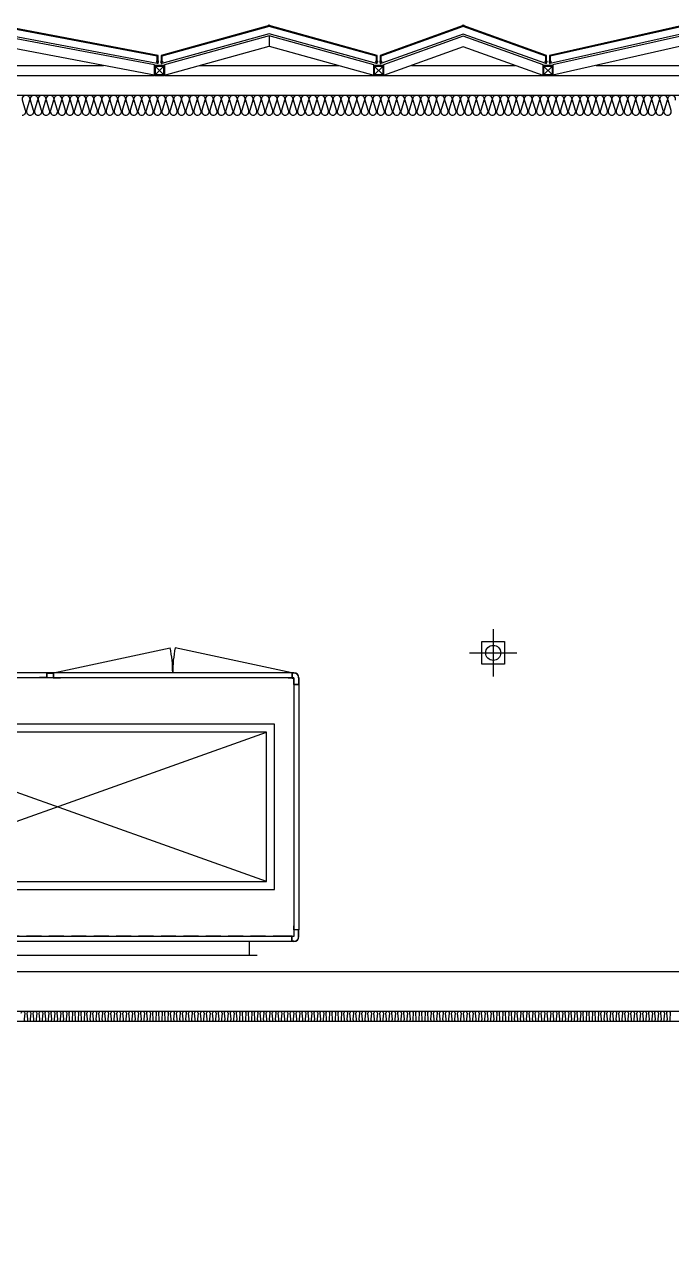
# Model space of a CAD drawing. Header units: millimetres. Extents: x -95754 to 177808, y 34455 to 150605.
# Drawn here: x 159727 to 162972, y 143240 to 149459 of the extents above; entities that cross this region are included whole.
import ezdxf

# ---------------------------------------------------------------- set-up
doc = ezdxf.new("R2010")
doc.units = ezdxf.units.MM
doc.header["$LTSCALE"] = 300
doc.linetypes.add('HID', pattern=[2.8, 1.8, -1])
doc.linetypes.add('HIDDEN', pattern=[0.375, 0.25, -0.125])
for name, color, linetype in [('6FIN', 6, 'Continuous'), ('A-ETC-기계', 253, 'Continuous'), ('A-SYM', 7, 'Continuous'), ('A-WALL-D', 7, 'Continuous'), ('A-지붕바닥', 251, 'Continuous'), ('A-하지철물', 55, 'Continuous'), ('alucobond', 4, 'Continuous'), ('ISL', 251, 'Continuous'), ('mold', 4, 'Continuous'), ('SHEET', 6, 'Continuous'), ('우수계획', 7, 'Continuous')]:
    doc.layers.add(name, color=color, linetype=linetype)

# ---------------------------------------------------------------- blocks, each defined once
blk = doc.blocks.new('EX-1600')
at = {"layer": '6FIN', "elevation": 0}
for points in [[(3.2, 204.1), (46.8, 204.1, 0.414214), (50, 207.3), (50, 250.9, 0.414214), (46.8, 254.1), (3.2, 254.1, 0.414214), (0, 250.9), (0, 207.3, 0.414214)], [(1646.8, 204.1), (1603.2, 204.1, -0.414214), (1600, 207.3), (1600, 250.9, -0.414214), (1603.2, 254.1), (1646.8, 254.1, -0.414214), (1650, 250.9), (1650, 207.3, -0.414214)]]:
    blk.add_lwpolyline(points, format="xyb", close=True, dxfattribs=at)
at = {"layer": 'A-하지철물'}
for p, q in [((1600, 254.1), (50, 254.1)), ((1344, 204.1), (306, 204.1))]:
    blk.add_line(p, q, dxfattribs=at)
at = {"layer": 'A-하지철물', "elevation": 0}
for points in [[(41.9, 254.1), (825, 105.8), (1608.1, 254.1)], [(50, 204.1), (50, 201.6), (825, 55), (1600, 201.6), (1600, 204.1)]]:
    blk.add_lwpolyline(points, dxfattribs=at)
at = {"layer": 'A-하지철물'}
blk.add_circle((825, 4.1), 4.07, dxfattribs=at)
at = {"layer": 'alucobond', "color": 251, "linetype": 'HID', "ltscale": 10}
for p, q in [((31.5, 182.4), (31.5, 187.8)), ((32, 189.3), (32.5, 189.3)), ((32.5, 180.9), (32.5, 189.3)), ((38, 182.7), (38, 187.4)), ((39.5, 182.7), (39.5, 187.4)), ((1610.5, 182.7), (1610.5, 187.4)), ((1612, 182.7), (1612, 187.4)), ((1617.5, 180.9), (1617.5, 189.3)), ((1618, 189.3), (1617.5, 189.3)), ((1618.5, 182.4), (1618.5, 187.8)), ((30.2, 185.1), (41.5, 185.1)), ((31.5, 186.6), (39.5, 186.6)), ((31.5, 183.6), (39.5, 183.6)), ((32, 180.9), (32.5, 180.9)), ((1619.8, 185.1), (1608.5, 185.1)), ((1618.5, 186.6), (1610.5, 186.6)), ((1618.5, 183.6), (1610.5, 183.6)), ((1618, 180.9), (1617.5, 180.9))]:
    blk.add_line(p, q, dxfattribs=at)
at = {"layer": 'alucobond'}
for p, q in [((32.5, 195.1), (36.5, 195.1)), ((1617.5, 195.1), (1613.5, 195.1))]:
    blk.add_line(p, q, dxfattribs=at)
at = {"layer": 'alucobond', "color": 251, "linetype": 'HID', "ltscale": 10}
for points in [[(32, 189.3), (31.5, 187.8)], [(32, 180.9), (31.5, 182.4)]]:
    blk.add_lwpolyline(points, dxfattribs=at)
at = {"layer": 'alucobond', "elevation": 0}
for points in [[(32.5, 195.1), (32.5, 154.1), (825, 4.1), (1617.5, 154.1), (1617.5, 195.1)], [(36.5, 195.1), (36.5, 157.4), (825, 8.1), (1613.5, 157.4), (1613.5, 195.1)]]:
    blk.add_lwpolyline(points, dxfattribs=at)
at = {"layer": 'alucobond', "color": 251, "linetype": 'HID', "ltscale": 10, "elevation": 0}
for points in [[(36.5, 194), (825, 44.8), (1613.5, 194)], [(1618, 189.3), (1618.5, 187.8)], [(1618, 180.9), (1618.5, 182.4)]]:
    blk.add_lwpolyline(points, dxfattribs=at)
at = {"layer": 'alucobond', "color": 251, "linetype": 'HID', "ltscale": 10}
blk.add_lwpolyline([(39.5, 186.6, -0.666667), (39.5, 183.6, -1.5)], format="xyb", dxfattribs=at)
at = {"layer": 'alucobond', "color": 251, "linetype": 'HID', "ltscale": 10, "elevation": 0}
blk.add_lwpolyline([(1610.5, 186.6, 0.666667), (1610.5, 183.6, 1.5)], format="xyb", dxfattribs=at)
at = {"layer": 'alucobond', "color": 251, "linetype": 'HID', "ltscale": 10}
for centre, start, end in [((38.7, 187.4), 0, 180), ((1611.3, 187.4), 0, 180), ((38.7, 182.7), 180, 0), ((1611.3, 182.7), 180, 0)]:
    blk.add_arc(centre, 0.75, start, end, dxfattribs=at)
at = {"layer": 'mold', "color": 4}
blk.add_lwpolyline([(25, 204.1), (25, 202.6)], dxfattribs=at)
at = {"layer": 'mold', "color": 4, "elevation": 0}
blk.add_lwpolyline([(1625, 204.1), (1625, 202.6)], dxfattribs=at)
at = {"layer": 'SHEET', "color": 8}
for p, q in [((46.8, 250.9), (3.2, 207.3)), ((3.2, 250.9), (46.8, 207.3)), ((1603.2, 250.9), (1646.8, 207.3)), ((1646.8, 250.9), (1603.2, 207.3))]:
    blk.add_line(p, q, dxfattribs=at)
at = {"layer": 'SHEET', "color": 8, "elevation": 0}
for points in [[(3.2, 207.3), (46.8, 207.3), (46.8, 250.9), (3.2, 250.9)], [(1646.8, 207.3), (1603.2, 207.3), (1603.2, 250.9), (1646.8, 250.9)]]:
    blk.add_lwpolyline(points, close=True, dxfattribs=at)
blk = doc.blocks.new('EX-1100')
at = {"layer": '6FIN', "elevation": 0}
for points in [[(3.2, 204.1), (46.8, 204.1, 0.414214), (50, 207.3), (50, 250.9, 0.414214), (46.8, 254.1), (3.2, 254.1, 0.414214), (0, 250.9), (0, 207.3, 0.414214)], [(1146.8, 204.1), (1103.2, 204.1, -0.414214), (1100, 207.3), (1100, 250.9, -0.414214), (1103.2, 254.1), (1146.8, 254.1, -0.414214), (1150, 250.9), (1150, 207.3, -0.414214)]]:
    blk.add_lwpolyline(points, format="xyb", close=True, dxfattribs=at)
at = {"layer": 'A-하지철물'}
for p, q in [((1100, 254.1), (50, 254.1)), ((923.1, 204.1), (226.9, 204.1)), ((575, 55.9), (575, 107.8))]:
    blk.add_line(p, q, dxfattribs=at)
at = {"layer": 'A-하지철물', "elevation": 0}
blk.add_lwpolyline([(1100, 201.1), (1100, 253), (575, 107.8), (50, 253), (50, 201.1), (575, 55.9)], close=True, dxfattribs=at)
at = {"layer": 'A-하지철물'}
blk.add_circle((575, 4.1), 4.07, dxfattribs=at)
at = {"layer": 'alucobond', "color": 251, "linetype": 'HID', "ltscale": 10}
for p, q in [((31.5, 182.4), (31.5, 187.8)), ((32, 189.3), (32.5, 189.3)), ((32.5, 180.9), (32.5, 189.3)), ((38, 182.7), (38, 187.4)), ((39.5, 182.7), (39.5, 187.4)), ((1110.5, 182.7), (1110.5, 187.4)), ((1112, 182.7), (1112, 187.4)), ((1117.5, 180.9), (1117.5, 189.3)), ((1118, 189.3), (1117.5, 189.3)), ((1118.5, 182.4), (1118.5, 187.8)), ((30.2, 185.1), (41.5, 185.1)), ((31.5, 186.6), (39.5, 186.6)), ((31.5, 183.6), (39.5, 183.6)), ((32, 180.9), (32.5, 180.9)), ((1119.8, 185.1), (1108.5, 185.1)), ((1118.5, 186.6), (1110.5, 186.6)), ((1118.5, 183.6), (1110.5, 183.6)), ((1118, 180.9), (1117.5, 180.9))]:
    blk.add_line(p, q, dxfattribs=at)
at = {"layer": 'alucobond'}
for p, q in [((32.5, 195.1), (36.5, 195.1)), ((1117.5, 195.1), (1113.5, 195.1))]:
    blk.add_line(p, q, dxfattribs=at)
at = {"layer": 'alucobond', "color": 251, "linetype": 'HID', "ltscale": 10, "elevation": 0}
for points in [[(32, 189.3), (31.5, 187.8)], [(36.5, 194.5), (575, 45.6), (1113.5, 194.5)], [(1118, 189.3), (1118.5, 187.8)], [(32, 180.9), (31.5, 182.4)], [(1118, 180.9), (1118.5, 182.4)]]:
    blk.add_lwpolyline(points, dxfattribs=at)
at = {"layer": 'alucobond', "elevation": 0}
for points in [[(32.5, 195.1), (32.5, 154.1), (575, 4.1), (1117.5, 154.1), (1117.5, 195.1)], [(36.5, 195.1), (36.5, 157.1), (575, 8.2), (1113.5, 157.1), (1113.5, 195.1)], [(1113.5, 195.1), (1113.5, 157.2)]]:
    blk.add_lwpolyline(points, dxfattribs=at)
at = {"layer": 'alucobond', "color": 251, "linetype": 'HID', "ltscale": 10, "elevation": 0}
for points in [[(39.5, 186.6, -0.666667), (39.5, 183.6, -1.5)], [(1110.5, 186.6, 0.666667), (1110.5, 183.6, 1.5)]]:
    blk.add_lwpolyline(points, format="xyb", dxfattribs=at)
at = {"layer": 'alucobond', "color": 251, "linetype": 'HID', "ltscale": 10}
for centre, start, end in [((38.7, 187.4), 0, 180), ((1111.3, 187.4), 0, 180), ((38.7, 182.7), 180, 0), ((1111.3, 182.7), 180, 0)]:
    blk.add_arc(centre, 0.75, start, end, dxfattribs=at)
at = {"layer": 'mold', "color": 4, "elevation": 0}
for points in [[(25, 204.1), (25, 202.6)], [(1125, 204.1), (1125, 202.6)]]:
    blk.add_lwpolyline(points, dxfattribs=at)
at = {"layer": 'SHEET', "color": 8}
for p, q in [((46.8, 250.9), (3.2, 207.3)), ((3.2, 250.9), (46.8, 207.3)), ((1103.2, 250.9), (1146.8, 207.3)), ((1146.8, 250.9), (1103.2, 207.3))]:
    blk.add_line(p, q, dxfattribs=at)
at = {"layer": 'SHEET', "color": 8, "elevation": 0}
for points in [[(3.2, 207.3), (46.8, 207.3), (46.8, 250.9), (3.2, 250.9)], [(1146.8, 207.3), (1103.2, 207.3), (1103.2, 250.9), (1146.8, 250.9)]]:
    blk.add_lwpolyline(points, close=True, dxfattribs=at)
blk = doc.blocks.new('EX-850-1')
at = {"layer": '6FIN', "elevation": 0}
for points in [[(3.2, 204.1), (46.8, 204.1, 0.414214), (50, 207.3), (50, 250.9, 0.414214), (46.8, 254.1), (3.2, 254.1, 0.414214), (0, 250.9), (0, 207.3, 0.414214)], [(896.8, 204.1), (853.2, 204.1, -0.414214), (850, 207.3), (850, 250.9, -0.414214), (853.2, 254.1), (896.8, 254.1, -0.414214), (900, 250.9), (900, 207.3, -0.414214)]]:
    blk.add_lwpolyline(points, format="xyb", close=True, dxfattribs=at)
at = {"layer": 'A-하지철물'}
for p, q in [((850, 254.1), (50, 254.1)), ((710.9, 204.1), (189.1, 204.1))]:
    blk.add_line(p, q, dxfattribs=at)
at = {"layer": 'A-하지철물', "elevation": 0}
for points in [[(49.9, 254.1), (450, 110.3), (850.1, 254.1)], [(50, 204.1), (50, 200.9), (450, 57.2), (850, 200.9), (850, 204.1)]]:
    blk.add_lwpolyline(points, dxfattribs=at)
at = {"layer": 'A-하지철물'}
blk.add_circle((450, 4.1), 4.07, dxfattribs=at)
at = {"layer": 'alucobond', "color": 251, "linetype": 'HID', "ltscale": 10}
for p, q in [((31.5, 182.4), (31.5, 187.8)), ((32, 189.3), (32.5, 189.3)), ((32.5, 180.9), (32.5, 189.3)), ((38, 182.7), (38, 187.4)), ((39.5, 182.7), (39.5, 187.4)), ((860.5, 182.7), (860.5, 187.4)), ((862, 182.7), (862, 187.4)), ((867.5, 180.9), (867.5, 189.3)), ((868, 189.3), (867.5, 189.3)), ((868.5, 182.4), (868.5, 187.8)), ((30.2, 185.1), (41.5, 185.1)), ((31.5, 186.6), (39.5, 186.6)), ((31.5, 183.6), (39.5, 183.6)), ((32, 180.9), (32.5, 180.9)), ((869.8, 185.1), (858.5, 185.1)), ((868.5, 186.6), (860.5, 186.6)), ((868.5, 183.6), (860.5, 183.6)), ((868, 180.9), (867.5, 180.9))]:
    blk.add_line(p, q, dxfattribs=at)
at = {"layer": 'alucobond'}
for p, q in [((32.5, 195.1), (36.5, 195.1)), ((867.5, 195.1), (863.5, 195.1))]:
    blk.add_line(p, q, dxfattribs=at)
at = {"layer": 'alucobond', "color": 251, "linetype": 'HID', "ltscale": 10}
for points in [[(32, 189.3), (31.5, 187.8)], [(868, 189.3), (868.5, 187.8)], [(32, 180.9), (31.5, 182.4)], [(868, 180.9), (868.5, 182.4)]]:
    blk.add_lwpolyline(points, dxfattribs=at)
at = {"layer": 'alucobond', "elevation": 0}
for points in [[(32.5, 195.1), (32.5, 154.1), (450, 4.1), (867.5, 154.1), (867.5, 195.1)], [(36.5, 195.1), (36.5, 156.9), (450, 8.3), (863.5, 156.9), (863.5, 195.1)]]:
    blk.add_lwpolyline(points, dxfattribs=at)
at = {"layer": 'alucobond', "color": 251, "linetype": 'HID', "ltscale": 10, "elevation": 0}
blk.add_lwpolyline([(36.5, 195.1), (450, 46.6), (863.5, 195.1)], dxfattribs=at)
at = {"layer": 'alucobond', "color": 251, "linetype": 'HID', "ltscale": 10}
for points in [[(39.5, 186.6, -0.666667), (39.5, 183.6, -1.5)], [(860.5, 186.6, 0.666667), (860.5, 183.6, 1.5)]]:
    blk.add_lwpolyline(points, format="xyb", dxfattribs=at)
for centre, start, end in [((38.7, 187.4), 0, 180), ((861.3, 187.4), 0, 180), ((38.7, 182.7), 180, 0), ((861.3, 182.7), 180, 0)]:
    blk.add_arc(centre, 0.75, start, end, dxfattribs=at)
at = {"layer": 'mold', "color": 4}
for points in [[(25, 204.1), (25, 202.6)], [(875, 204.1), (875, 202.6)]]:
    blk.add_lwpolyline(points, dxfattribs=at)
at = {"layer": 'SHEET', "color": 8}
for p, q in [((46.8, 250.9), (3.2, 207.3)), ((3.2, 250.9), (46.8, 207.3)), ((853.2, 250.9), (896.8, 207.3)), ((896.8, 250.9), (853.2, 207.3))]:
    blk.add_line(p, q, dxfattribs=at)
at = {"layer": 'SHEET', "color": 8, "elevation": 0}
for points in [[(3.2, 207.3), (46.8, 207.3), (46.8, 250.9), (3.2, 250.9)], [(896.8, 207.3), (853.2, 207.3), (853.2, 250.9), (896.8, 250.9)]]:
    blk.add_lwpolyline(points, close=True, dxfattribs=at)
blk = doc.blocks.new('EX-1350')
at = {"layer": '6FIN', "elevation": 0}
for points in [[(3.2, 204.1), (46.8, 204.1, 0.414214), (50, 207.3), (50, 250.9, 0.414214), (46.8, 254.1), (3.2, 254.1, 0.414214), (0, 250.9), (0, 207.3, 0.414214)], [(1396.8, 204.1), (1353.2, 204.1, -0.414214), (1350, 207.3), (1350, 250.9, -0.414214), (1353.2, 254.1), (1396.8, 254.1, -0.414214), (1400, 250.9), (1400, 207.3, -0.414214)]]:
    blk.add_lwpolyline(points, format="xyb", close=True, dxfattribs=at)
at = {"layer": 'A-하지철물'}
for p, q in [((1350, 254.1), (50, 254.1)), ((1133.9, 204.1), (266.1, 204.1))]:
    blk.add_line(p, q, dxfattribs=at)
at = {"layer": 'A-하지철물', "elevation": 0}
for points in [[(49.7, 252.7), (700, 106.6), (1350.3, 252.7)], [(50, 254.1), (50, 201.4), (700, 55.3), (1350, 201.4), (1350, 254.1)]]:
    blk.add_lwpolyline(points, dxfattribs=at)
at = {"layer": 'A-하지철물'}
blk.add_circle((700, 4.1), 4.07, dxfattribs=at)
at = {"layer": 'alucobond', "color": 251, "linetype": 'HID', "ltscale": 10}
for p, q in [((31.5, 182.4), (31.5, 187.8)), ((32, 189.3), (32.5, 189.3)), ((32.5, 180.9), (32.5, 189.3)), ((38, 182.7), (38, 187.4)), ((39.5, 182.7), (39.5, 187.4)), ((1360.5, 182.7), (1360.5, 187.4)), ((1362, 182.7), (1362, 187.4)), ((1367.5, 180.9), (1367.5, 189.3)), ((1368, 189.3), (1367.5, 189.3)), ((1368.5, 182.4), (1368.5, 187.8)), ((30.2, 185.1), (41.5, 185.1)), ((31.5, 186.6), (39.5, 186.6)), ((31.5, 183.6), (39.5, 183.6)), ((32, 180.9), (32.5, 180.9)), ((1369.8, 185.1), (1358.5, 185.1)), ((1368.5, 186.6), (1360.5, 186.6)), ((1368.5, 183.6), (1360.5, 183.6)), ((1368, 180.9), (1367.5, 180.9))]:
    blk.add_line(p, q, dxfattribs=at)
at = {"layer": 'alucobond'}
for p, q in [((32.5, 195.1), (36.5, 195.1)), ((1367.5, 195.1), (1363.5, 195.1))]:
    blk.add_line(p, q, dxfattribs=at)
at = {"layer": 'alucobond', "color": 251, "linetype": 'HID', "ltscale": 10, "elevation": 0}
for points in [[(32, 189.3), (31.5, 187.8)], [(36.5, 194.2), (700, 45.1), (1363.5, 194.2)], [(1368, 189.3), (1368.5, 187.8)], [(32, 180.9), (31.5, 182.4)], [(1368, 180.9), (1368.5, 182.4)]]:
    blk.add_lwpolyline(points, dxfattribs=at)
at = {"layer": 'alucobond', "elevation": 0}
for points in [[(32.5, 195.1), (32.5, 154.1), (700, 4.1), (1367.5, 154.1), (1367.5, 195.1)], [(36.5, 195.1), (36.5, 157.3), (700, 8.2), (1363.5, 157.3), (1363.5, 195.1)]]:
    blk.add_lwpolyline(points, dxfattribs=at)
at = {"layer": 'alucobond', "color": 251, "linetype": 'HID', "ltscale": 10, "elevation": 0}
for points in [[(39.5, 186.6, -0.666667), (39.5, 183.6, -1.5)], [(1360.5, 186.6, 0.666667), (1360.5, 183.6, 1.5)]]:
    blk.add_lwpolyline(points, format="xyb", dxfattribs=at)
at = {"layer": 'alucobond', "color": 251, "linetype": 'HID', "ltscale": 10}
for centre, start, end in [((38.7, 187.4), 0, 180), ((1361.3, 187.4), 0, 180), ((38.7, 182.7), 180, 0), ((1361.3, 182.7), 180, 0)]:
    blk.add_arc(centre, 0.75, start, end, dxfattribs=at)
at = {"layer": 'mold', "color": 4, "elevation": 0}
for points in [[(25, 204.1), (25, 202.6)], [(1375, 204.1), (1375, 202.6)]]:
    blk.add_lwpolyline(points, dxfattribs=at)
at = {"layer": 'SHEET', "color": 8}
for p, q in [((46.8, 250.9), (3.2, 207.3)), ((3.2, 250.9), (46.8, 207.3)), ((1353.2, 250.9), (1396.8, 207.3)), ((1396.8, 250.9), (1353.2, 207.3))]:
    blk.add_line(p, q, dxfattribs=at)
at = {"layer": 'SHEET', "color": 8, "elevation": 0}
for points in [[(3.2, 207.3), (46.8, 207.3), (46.8, 250.9), (3.2, 250.9)], [(1396.8, 207.3), (1353.2, 207.3), (1353.2, 250.9), (1396.8, 250.9)]]:
    blk.add_lwpolyline(points, close=True, dxfattribs=at)
blk = doc.blocks.new('A$Cacae0627')
at = {"layer": '우수계획', "color": 1}
for p, q in [((0, 528), (0, -528)), ((-528, 0), (528, 0))]:
    blk.add_line(p, q, dxfattribs=at)
at = {"layer": '우수계획', "color": 6, "lineweight": -3}
blk.add_lwpolyline([(-250, 250), (250, 250), (250, -250), (-250, -250)], close=True, dxfattribs=at)
blk.add_circle((0, 0), 167, dxfattribs=at)
blk = doc.blocks.new('A$Cfdea7a82')
at = {"layer": 'A-SYM', "xscale": 0.2249999999999964, "yscale": 0.2249999999999964, "zscale": 0.2249999999999964}
blk.add_blockref('A$Cacae0627', (203.8, 118.8, 0), dxfattribs=at)
blk = doc.blocks.new('A$C7EEB4B3A')
at = {"color": 0, "linetype": 'HIDDEN'}
for p, q in [((36.2, 25), (0, 25)), ((0, 25), (0, 23.8)), ((36.2, 1.2), (36.2, 25)), ((36.2, 1.2), (68.8, 1.2)), ((68.8, 1.2), (68.8, 25)), ((68.8, 25), (105, 25)), ((105, 25), (105, 23.8))]:
    blk.add_line(p, q, dxfattribs=at)
at = {"color": 0}
for p, q in [((35, 23.8), (0, 23.8)), ((35, 0), (35, 23.8)), ((35, 0), (70, 0)), ((70, 0), (70, 23.8)), ((70, 23.8), (105, 23.8))]:
    blk.add_line(p, q, dxfattribs=at)
blk = doc.blocks.new('G$C2C1B598D')
at = {"color": 0}
for p, q in [((-1040, 70), (1040, 70)), ((-1000, 0), (-1000, 70)), ((1000, 70), (1000, 0)), ((-1225, 0), (-1215, 0)), ((-1215, 0), (-1215, -25)), ((-1215, 0), (1215, 0)), ((-1040, 0), (1040, 0)), ((1225, 0), (1215, 0)), ((1215, 0), (1215, -25)), ((-1250, -25), (-1250, -60)), ((-1250, -60), (-1225, -60)), ((-1250, -1290.1), (-1250, -60)), ((-1225, -60), (-1225, -80)), ((-1215, -25), (-1195, -25)), ((1215, -25), (1195, -25)), ((1250, -60), (1225, -60)), ((1225, -60), (1225, -80)), ((1250, -25), (1250, -60)), ((1250, -1290.1), (1250, -60)), ((-1127.5, -262.1), (-1127.5, -1092.1)), ((1052.5, -262.1), (-1127.5, -262.1)), ((-1087.5, -302.1), (-1087.5, -1052.1)), ((-1087.5, -302.1), (1012.5, -1052.1)), ((1012.5, -302.1), (-1087.5, -1052.1)), ((1012.5, -302.1), (-1087.5, -302.1)), ((1012.5, -1052.1), (1012.5, -302.1)), ((1052.5, -1092.1), (1052.5, -262.1)), ((-1087.5, -1052.1), (1012.5, -1052.1)), ((-1127.5, -1092.1), (1052.5, -1092.1)), ((-1250, -1325.1), (-1250, -1290.1)), ((-1250, -1290.1), (-1225, -1290.1)), ((-1225, -1290.1), (-1225, -1270.1)), ((1225, -1290.1), (1225, -1270.1)), ((1250, -1290.1), (1225, -1290.1)), ((1250, -1325.1), (1250, -1290.1)), ((-1225, -1350.1), (-1215, -1350.1)), ((-1215, -1350.1), (-1215, -1325.1)), ((-1215, -1325.1), (-1195, -1325.1)), ((-1215, -1350.1), (1215, -1350.1)), ((1215, -1325.1), (1195, -1325.1)), ((1215, -1350.1), (1215, -1325.1)), ((1225, -1350.1), (1215, -1350.1))]:
    blk.add_line(p, q, dxfattribs=at)
at = {"color": 0, "linetype": 'HIDDEN'}
for p, q in [((-1248.4, -25), (-1248.4, -58.4)), ((-1248.4, -58.4), (-1223.4, -58.4)), ((-1225, -1.6), (-1216.6, -1.6)), ((-1223.4, -58.4), (-1223.4, -80)), ((-1216.6, -1.6), (-1216.6, -26.6)), ((-1216.6, -26.6), (-1195, -26.6)), ((-1195, -26.6), (-1195, -25)), ((-1195, -26.6), (1195, -26.6)), ((1195, -26.6), (1195, -25)), ((1216.6, -26.6), (1195, -26.6)), ((1225, -1.6), (1216.6, -1.6)), ((1216.6, -1.6), (1216.6, -26.6)), ((1248.4, -58.4), (1223.4, -58.4)), ((1223.4, -58.4), (1223.4, -80)), ((1248.4, -25), (1248.4, -58.4)), ((-1223.4, -80), (-1225, -80)), ((1223.4, -80), (1225, -80)), ((-1248.4, -1325.1), (-1248.4, -1291.7)), ((-1248.4, -1291.7), (-1223.4, -1291.7)), ((-1223.4, -1270.1), (-1225, -1270.1)), ((-1223.4, -1291.7), (-1223.4, -1270.1)), ((1223.4, -1291.7), (1223.4, -1270.1)), ((1223.4, -1270.1), (1225, -1270.1)), ((1248.4, -1291.7), (1223.4, -1291.7)), ((1248.4, -1325.1), (1248.4, -1291.7)), ((-1225, -1348.5), (-1216.6, -1348.5)), ((-1216.6, -1348.5), (-1216.6, -1323.5)), ((-1216.6, -1323.5), (-1195, -1323.5)), ((-1195, -1323.5), (-1195, -1325.1)), ((1216.6, -1323.5), (1195, -1323.5)), ((1195, -1323.5), (1195, -1325.1)), ((1216.6, -1348.5), (1216.6, -1323.5)), ((1225, -1348.5), (1216.6, -1348.5))]:
    blk.add_line(p, q, dxfattribs=at)
at = {"color": 0, "linetype": 'Continuous'}
for p, q in [((-1225, -1325.1), (-1225, -25)), ((-1225, -25), (1225, -25)), ((1225, -1325.1), (1225, -25)), ((-1225, -1325.1), (1225, -1325.1)), ((-1215, -1350.1), (-628.6, -1475.3)), ((-17.5, -1350), (-603.9, -1475.2))]:
    blk.add_line(p, q, dxfattribs=at)
at = {"color": 0, "linetype": 'ByBlock'}
for p, q in [((-1223.4, -58.4), (-1223.4, -26.6)), ((-1216.6, -26.6), (-1223.4, -26.6)), ((1216.6, -26.6), (1223.4, -26.6)), ((1223.4, -58.4), (1223.4, -26.6)), ((-1223.4, -1291.7), (-1223.4, -1323.5)), ((1223.4, -1291.7), (1223.4, -1323.5)), ((-1216.6, -1323.5), (-1223.4, -1323.5)), ((1216.6, -1323.5), (1223.4, -1323.5))]:
    blk.add_line(p, q, dxfattribs=at)
at = {"color": 0}
for centre, start, end in [((-1225, -25), 90, 180), ((1225, -25), 0, 90), ((-1225, -1325.1), 180, 270), ((1225, -1325.1), 270, 0)]:
    blk.add_arc(centre, 25, start, end, dxfattribs=at)
at = {"color": 0, "linetype": 'HIDDEN'}
for centre, start, end in [((-1225, -25), 90, 180.00287), ((1225, -25), 359.99713, 90), ((-1225, -1325.1), 179.99713, 270), ((1225, -1325.1), 270, 0.00287)]:
    blk.add_arc(centre, 23.4, start, end, dxfattribs=at)
at = {"color": 0, "linetype": 'Continuous'}
for centre, start, end in [((-1258.2, -1350.1), 348.75274, 0.00458), ((25.7, -1350), 179.99542, 191.24726)]:
    blk.add_arc(centre, 641.9, start, end, dxfattribs=at)
at = {"color": 0, "xscale": -1, "rotation": 89.99999999999997}
blk.add_blockref('A$C7EEB4B3A', (1250, -639.9), dxfattribs=at)
at = {"color": 0, "xscale": -1}
blk.add_blockref('A$C7EEB4B3A', (52.5, -1350.1), dxfattribs=at)
blk = doc.blocks.new('4F_기계장비')
at = {"layer": 'A-ETC-기계', "rotation": 180}
blk.add_blockref('G$C2C1B598D', (67300, -3750), dxfattribs=at)

msp = doc.modelspace()

# ---------------------------------------------------------------- linework, layer by layer
at = {"layer": 'A-WALL-D'}
for p, q in [((156953.6, 144705), (166553.6, 144705)), ((156953.6, 144505), (166553.6, 144505))]:
    msp.add_line(p, q, dxfattribs=at)
at = {"layer": 'ISL', "elevation": 0}
for points in [[(101753.6, 149105), (168578.6, 149105)], [(134903.6, 143240), (134903.6, 143455), (135403.6, 143455), (135403.6, 144455), (144903.6, 144455), (144903.6, 143455), (146203.6, 143455), (146203.6, 144455), (155703.6, 144455), (155703.6, 143455), (157003.6, 143455), (157003.6, 144455), (166503.6, 144455), (166503.6, 143455), (167503.6, 143455), (167503.6, 143240)]]:
    msp.add_lwpolyline(points, dxfattribs=at)
for points in [[(159714, 149005, 0.509267), (159731.7, 149029.3), (159716.4, 149080.8, -1.372593), (159751.7, 149080.8), (159736.4, 149029.3, 0.509267), (159754, 149005, 0.509267), (159771.7, 149029.3), (159756.4, 149080.8, -1.372593), (159791.7, 149080.8), (159776.4, 149029.3, 0.509267), (159794, 149005, 0.509267), (159811.7, 149029.3), (159796.4, 149080.8, -1.372593), (159831.7, 149080.8), (159816.4, 149029.3, 0.509267), (159834, 149005, 0.509267), (159851.7, 149029.3), (159836.4, 149080.8, -1.372593), (159871.7, 149080.8), (159856.4, 149029.3, 0.509267), (159874, 149005, 0.509267), (159891.7, 149029.3), (159876.4, 149080.8, -1.372593), (159911.7, 149080.8), (159896.4, 149029.3, 0.509267), (159914, 149005, 0.509267), (159931.7, 149029.3), (159916.4, 149080.8, -1.372593), (159951.7, 149080.8), (159936.4, 149029.3, 0.509267), (159954, 149005, 0.509267), (159971.7, 149029.3), (159956.4, 149080.8, -1.372593), (159991.7, 149080.8), (159976.4, 149029.3, 0.509267), (159994, 149005, 0.509267), (160011.7, 149029.3), (159996.4, 149080.8, -1.372593), (160031.7, 149080.8), (160016.4, 149029.3, 0.509267), (160034, 149005, 0.509267), (160051.7, 149029.3), (160036.4, 149080.8, -1.372593), (160071.7, 149080.8), (160056.4, 149029.3, 0.509267), (160074, 149005, 0.509267), (160091.7, 149029.3), (160076.4, 149080.8, -1.372593), (160111.7, 149080.8), (160096.4, 149029.3, 0.509267), (160114, 149005, 0.509267), (160131.7, 149029.3), (160116.4, 149080.8, -1.372593), (160151.7, 149080.8), (160136.4, 149029.3, 0.509267), (160154, 149005, 0.509267), (160171.7, 149029.3), (160156.4, 149080.8, -1.372593), (160191.7, 149080.8), (160176.4, 149029.3, 0.509267), (160194, 149005, 0.509267), (160211.7, 149029.3), (160196.4, 149080.8, -1.372593), (160231.7, 149080.8), (160216.4, 149029.3, 0.509267), (160234, 149005, 0.509267), (160251.7, 149029.3), (160236.4, 149080.8, -1.372593), (160271.7, 149080.8), (160256.4, 149029.3, 0.509267), (160274, 149005, 0.509267), (160291.7, 149029.3), (160276.4, 149080.8, -1.372593), (160311.7, 149080.8), (160296.4, 149029.3, 0.509267), (160314, 149005, 0.509267), (160331.7, 149029.3), (160316.4, 149080.8, -1.372593), (160351.7, 149080.8), (160336.4, 149029.3, 0.509267), (160354, 149005, 0.509267), (160371.7, 149029.3), (160356.4, 149080.8, -1.372593), (160391.7, 149080.8), (160376.4, 149029.3, 0.509267), (160394, 149005, 0.509267), (160411.7, 149029.3), (160396.4, 149080.8, -1.372593), (160431.7, 149080.8), (160416.4, 149029.3, 0.509267), (160434, 149005, 0.509267), (160451.7, 149029.3), (160436.4, 149080.8, -1.372593), (160471.7, 149080.8), (160456.4, 149029.3, 0.509267), (160474, 149005, 0.509267), (160491.7, 149029.3), (160476.4, 149080.8, -1.372593), (160511.7, 149080.8), (160496.4, 149029.3, 0.509267), (160514, 149005, 0.509267), (160531.7, 149029.3), (160516.4, 149080.8, -1.372593), (160551.7, 149080.8), (160536.4, 149029.3, 0.509267), (160554, 149005, 0.509267), (160571.7, 149029.3), (160556.4, 149080.8, -1.372593), (160591.7, 149080.8), (160576.4, 149029.3, 0.509267), (160594, 149005, 0.509267), (160611.7, 149029.3), (160596.4, 149080.8, -1.372593), (160631.7, 149080.8), (160616.4, 149029.3, 0.509267), (160634, 149005, 0.509267), (160651.7, 149029.3), (160636.4, 149080.8, -1.372593), (160671.7, 149080.8), (160656.4, 149029.3, 0.509267), (160674, 149005, 0.509267), (160691.7, 149029.3), (160676.4, 149080.8, -1.372593), (160711.7, 149080.8), (160696.4, 149029.3, 0.509267), (160714, 149005, 0.509267), (160731.7, 149029.3), (160716.4, 149080.8, -1.372593), (160751.7, 149080.8), (160736.4, 149029.3, 0.509267), (160754, 149005, 0.509267), (160771.7, 149029.3), (160756.4, 149080.8, -1.372593), (160791.7, 149080.8), (160776.4, 149029.3, 0.509267), (160794, 149005, 0.509267), (160811.7, 149029.3), (160796.4, 149080.8, -1.372593), (160831.7, 149080.8), (160816.4, 149029.3, 0.509267), (160834, 149005, 0.509267), (160851.7, 149029.3), (160836.4, 149080.8, -1.372593), (160871.7, 149080.8), (160856.4, 149029.3, 0.509267), (160874, 149005, 0.509267), (160891.7, 149029.3), (160876.4, 149080.8, -1.372593), (160911.7, 149080.8), (160896.4, 149029.3, 0.509267), (160914, 149005, 0.509267), (160931.7, 149029.3), (160916.4, 149080.8, -1.372593), (160951.7, 149080.8), (160936.4, 149029.3, 0.509267), (160954, 149005, 0.509267), (160971.7, 149029.3), (160956.4, 149080.8, -1.372593), (160991.7, 149080.8), (160976.4, 149029.3, 0.509267), (160994, 149005, 0.509267), (161011.7, 149029.3), (160996.4, 149080.8, -1.372593), (161031.7, 149080.8), (161016.4, 149029.3, 0.509267), (161034, 149005, 0.509267), (161051.7, 149029.3), (161036.4, 149080.8, -1.372593), (161071.7, 149080.8), (161056.4, 149029.3, 0.509267), (161074, 149005, 0.509267), (161091.7, 149029.3), (161076.4, 149080.8, -1.372593), (161111.7, 149080.8), (161096.4, 149029.3, 0.509267), (161114, 149005, 0.509267), (161131.7, 149029.3), (161116.4, 149080.8, -1.372593), (161151.7, 149080.8), (161136.4, 149029.3, 0.509267), (161154, 149005, 0.509267), (161171.7, 149029.3), (161156.4, 149080.8, -1.372593), (161191.7, 149080.8), (161176.4, 149029.3, 0.509267), (161194, 149005, 0.509267), (161211.7, 149029.3), (161196.4, 149080.8, -1.372593), (161231.7, 149080.8), (161216.4, 149029.3, 0.509267), (161234, 149005, 0.509267), (161251.7, 149029.3), (161236.4, 149080.8, -1.372593), (161271.7, 149080.8), (161256.4, 149029.3, 0.509267), (161274, 149005, 0.509267), (161291.7, 149029.3), (161276.4, 149080.8, -1.372593), (161311.7, 149080.8), (161296.4, 149029.3, 0.509267), (161314, 149005, 0.509267), (161331.7, 149029.3), (161316.4, 149080.8, -1.372593), (161351.7, 149080.8), (161336.4, 149029.3, 0.509267), (161354, 149005, 0.509267), (161371.7, 149029.3), (161356.4, 149080.8, -1.372593), (161391.7, 149080.8), (161376.4, 149029.3, 0.509267), (161394, 149005, 0.509267), (161411.7, 149029.3), (161396.4, 149080.8, -1.372593), (161431.7, 149080.8), (161416.4, 149029.3, 0.509267), (161434, 149005, 0.509267), (161451.7, 149029.3), (161436.4, 149080.8, -1.372593), (161471.7, 149080.8), (161456.4, 149029.3, 0.509267), (161474, 149005, 0.509267), (161491.7, 149029.3), (161476.4, 149080.8, -1.372593), (161511.7, 149080.8), (161496.4, 149029.3, 0.509267), (161514, 149005, 0.509267), (161531.7, 149029.3), (161516.4, 149080.8, -1.372593), (161551.7, 149080.8), (161536.4, 149029.3, 0.509267), (161554, 149005, 0.509267), (161571.7, 149029.3), (161556.4, 149080.8, -1.372593), (161591.7, 149080.8), (161576.4, 149029.3, 0.509267), (161594, 149005, 0.509267), (161611.7, 149029.3), (161596.4, 149080.8, -1.372593), (161631.7, 149080.8), (161616.4, 149029.3, 0.509267), (161634, 149005, 0.509267), (161651.7, 149029.3), (161636.4, 149080.8, -1.372593), (161671.7, 149080.8), (161656.4, 149029.3, 0.509267), (161674, 149005, 0.509267), (161691.7, 149029.3), (161676.4, 149080.8, -1.372593), (161711.7, 149080.8), (161696.4, 149029.3, 0.509267), (161714, 149005, 0.509267), (161731.7, 149029.3), (161716.4, 149080.8, -1.372593), (161751.7, 149080.8), (161736.4, 149029.3, 0.509267), (161754, 149005, 0.509267), (161771.7, 149029.3), (161756.4, 149080.8, -1.372593), (161791.7, 149080.8), (161776.4, 149029.3, 0.509267), (161794, 149005, 0.509267), (161811.7, 149029.3), (161796.4, 149080.8, -1.372593), (161831.7, 149080.8), (161816.4, 149029.3, 0.509267), (161834, 149005, 0.509267), (161851.7, 149029.3), (161836.4, 149080.8, -1.372593), (161871.7, 149080.8), (161856.4, 149029.3, 0.509267), (161874, 149005, 0.509267), (161891.7, 149029.3), (161876.4, 149080.8, -1.372593), (161911.7, 149080.8), (161896.4, 149029.3, 0.509267), (161914, 149005, 0.509267), (161931.7, 149029.3), (161916.4, 149080.8, -1.372593), (161951.7, 149080.8), (161936.4, 149029.3, 0.509267), (161954, 149005, 0.509267), (161971.7, 149029.3), (161956.4, 149080.8, -1.372593), (161991.7, 149080.8), (161976.4, 149029.3, 0.509267), (161994, 149005, 0.509267), (162011.7, 149029.3), (161996.4, 149080.8, -1.372593), (162031.7, 149080.8), (162016.4, 149029.3, 0.509267), (162034, 149005, 0.509267), (162051.7, 149029.3), (162036.4, 149080.8, -1.372593), (162071.7, 149080.8), (162056.4, 149029.3, 0.509267), (162074, 149005, 0.509267), (162091.7, 149029.3), (162076.4, 149080.8, -1.372593), (162111.7, 149080.8), (162096.4, 149029.3, 0.509267), (162114, 149005, 0.509267), (162131.7, 149029.3), (162116.4, 149080.8, -1.372593), (162151.7, 149080.8), (162136.4, 149029.3, 0.509267), (162154, 149005, 0.509267), (162171.7, 149029.3), (162156.4, 149080.8, -1.372593), (162191.7, 149080.8), (162176.4, 149029.3, 0.509267), (162194, 149005, 0.509267), (162211.7, 149029.3), (162196.4, 149080.8, -1.372593), (162231.7, 149080.8), (162216.4, 149029.3, 0.509267), (162234, 149005, 0.509267), (162251.7, 149029.3), (162236.4, 149080.8, -1.372593), (162271.7, 149080.8), (162256.4, 149029.3, 0.509267), (162274, 149005, 0.509267), (162291.7, 149029.3), (162276.4, 149080.8, -1.372593), (162311.7, 149080.8), (162296.4, 149029.3, 0.509267), (162314, 149005, 0.509267), (162331.7, 149029.3), (162316.4, 149080.8, -1.372593), (162351.7, 149080.8), (162336.4, 149029.3, 0.509267), (162354, 149005, 0.509267), (162371.7, 149029.3), (162356.4, 149080.8, -1.372593), (162391.7, 149080.8), (162376.4, 149029.3, 0.509267), (162394, 149005, 0.509267), (162411.7, 149029.3), (162396.4, 149080.8, -1.372593), (162431.7, 149080.8), (162416.4, 149029.3, 0.509267), (162434, 149005, 0.509267), (162451.7, 149029.3), (162436.4, 149080.8, -1.372593), (162471.7, 149080.8), (162456.4, 149029.3, 0.509267), (162474, 149005, 0.509267), (162491.7, 149029.3), (162476.4, 149080.8, -1.372593), (162511.7, 149080.8), (162496.4, 149029.3, 0.509267), (162514, 149005, 0.509267), (162531.7, 149029.3), (162516.4, 149080.8, -1.372593), (162551.7, 149080.8), (162536.4, 149029.3, 0.509267), (162554, 149005, 0.509267), (162571.7, 149029.3), (162556.4, 149080.8, -1.372593), (162591.7, 149080.8), (162576.4, 149029.3, 0.509267), (162594, 149005, 0.509267), (162611.7, 149029.3), (162596.4, 149080.8, -1.372593), (162631.7, 149080.8), (162616.4, 149029.3, 0.509267), (162634, 149005, 0.509267), (162651.7, 149029.3), (162636.4, 149080.8, -1.372593), (162671.7, 149080.8), (162656.4, 149029.3, 0.509267), (162674, 149005, 0.509267), (162691.7, 149029.3), (162676.4, 149080.8, -1.372593), (162711.7, 149080.8), (162696.4, 149029.3, 0.509267), (162714, 149005, 0.509267), (162731.7, 149029.3), (162716.4, 149080.8, -1.372593), (162751.7, 149080.8), (162736.4, 149029.3, 0.509267), (162754, 149005, 0.509267), (162771.7, 149029.3), (162756.4, 149080.8, -1.372593), (162791.7, 149080.8), (162776.4, 149029.3, 0.509267), (162794, 149005, 0.509267), (162811.7, 149029.3), (162796.4, 149080.8, -1.372593), (162831.7, 149080.8), (162816.4, 149029.3, 0.509267), (162834, 149005, 0.509267), (162851.7, 149029.3), (162836.4, 149080.8, -1.372593), (162871.7, 149080.8), (162856.4, 149029.3, 0.509267), (162874, 149005, 0.509267), (162891.7, 149029.3), (162876.4, 149080.8, -1.372593), (162911.7, 149080.8), (162896.4, 149029.3, 0.509267), (162914, 149005, 0.509267), (162931.7, 149029.3), (162916.4, 149080.8, -1.372593), (162951.7, 149080.8), (162936.4, 149029.3, 0.509267), (162954, 149005, 0.509267), (162971.7, 149029.3), (162956.4, 149080.8, -1.372593), (162991.7, 149080.8)], [(159709.6, 144495, -1.108889), (159727.6, 144495), (159724.6, 144465, 0.44469), (159733.6, 144455, 0.44469), (159742.6, 144465), (159739.6, 144495, -1.108889), (159757.6, 144495), (159754.6, 144465, 0.44469), (159763.6, 144455, 0.44469), (159772.6, 144465), (159769.6, 144495, -1.108889), (159787.6, 144495), (159784.6, 144465, 0.44469), (159793.6, 144455, 0.44469), (159802.6, 144465), (159799.6, 144495, -1.108889), (159817.6, 144495), (159814.6, 144465, 0.44469), (159823.6, 144455, 0.44469), (159832.6, 144465), (159829.6, 144495, -1.108889), (159847.6, 144495), (159844.6, 144465, 0.44469), (159853.6, 144455, 0.44469), (159862.6, 144465), (159859.6, 144495, -1.108889), (159877.6, 144495), (159874.6, 144465, 0.44469), (159883.6, 144455, 0.44469), (159892.6, 144465), (159889.6, 144495, -1.108889), (159907.6, 144495), (159904.6, 144465, 0.44469), (159913.6, 144455, 0.44469), (159922.6, 144465), (159919.6, 144495, -1.108889), (159937.6, 144495), (159934.6, 144465, 0.44469), (159943.6, 144455, 0.44469), (159952.6, 144465), (159949.6, 144495, -1.108889), (159967.6, 144495), (159964.6, 144465, 0.44469), (159973.6, 144455, 0.44469), (159982.6, 144465), (159979.6, 144495, -1.108889), (159997.6, 144495), (159994.6, 144465, 0.44469), (160003.6, 144455, 0.44469), (160012.6, 144465), (160009.6, 144495, -1.108889), (160027.6, 144495), (160024.6, 144465, 0.44469), (160033.6, 144455, 0.44469), (160042.6, 144465), (160039.6, 144495, -1.108889), (160057.6, 144495), (160054.6, 144465, 0.44469), (160063.6, 144455, 0.44469), (160072.6, 144465), (160069.6, 144495, -1.108889), (160087.6, 144495), (160084.6, 144465, 0.44469), (160093.6, 144455, 0.44469), (160102.6, 144465), (160099.6, 144495, -1.108889), (160117.6, 144495), (160114.6, 144465, 0.44469), (160123.6, 144455, 0.44469), (160132.6, 144465), (160129.6, 144495, -1.108889), (160147.6, 144495), (160144.6, 144465, 0.44469), (160153.6, 144455, 0.44469), (160162.6, 144465), (160159.6, 144495, -1.108889), (160177.6, 144495), (160174.6, 144465, 0.44469), (160183.6, 144455, 0.44469), (160192.6, 144465), (160189.6, 144495, -1.108889), (160207.6, 144495), (160204.6, 144465, 0.44469), (160213.6, 144455, 0.44469), (160222.6, 144465), (160219.6, 144495, -1.108889), (160237.6, 144495), (160234.6, 144465, 0.44469), (160243.6, 144455, 0.44469), (160252.6, 144465), (160249.6, 144495, -1.108889), (160267.6, 144495), (160264.6, 144465, 0.44469), (160273.6, 144455, 0.44469), (160282.6, 144465), (160279.6, 144495, -1.108889), (160297.6, 144495), (160294.6, 144465, 0.44469), (160303.6, 144455, 0.44469), (160312.6, 144465), (160309.6, 144495, -1.108889), (160327.6, 144495), (160324.6, 144465, 0.44469), (160333.6, 144455, 0.44469), (160342.6, 144465), (160339.6, 144495, -1.108889), (160357.6, 144495), (160354.6, 144465, 0.44469), (160363.6, 144455, 0.44469), (160372.6, 144465), (160369.6, 144495, -1.108889), (160387.6, 144495), (160384.6, 144465, 0.44469), (160393.6, 144455, 0.44469), (160402.6, 144465), (160399.6, 144495, -1.108889), (160417.6, 144495), (160414.6, 144465, 0.44469), (160423.6, 144455, 0.44469), (160432.6, 144465), (160429.6, 144495, -1.108889), (160447.6, 144495), (160444.6, 144465, 0.44469), (160453.6, 144455, 0.44469), (160462.6, 144465), (160459.6, 144495, -1.108889), (160477.6, 144495), (160474.6, 144465, 0.44469), (160483.6, 144455, 0.44469), (160492.6, 144465), (160489.6, 144495, -1.108889), (160507.6, 144495), (160504.6, 144465, 0.44469), (160513.6, 144455, 0.44469), (160522.6, 144465), (160519.6, 144495, -1.108889), (160537.6, 144495), (160534.6, 144465, 0.44469), (160543.6, 144455, 0.44469), (160552.6, 144465), (160549.6, 144495, -1.108889), (160567.6, 144495), (160564.6, 144465, 0.44469), (160573.6, 144455, 0.44469), (160582.6, 144465), (160579.6, 144495, -1.108889), (160597.6, 144495), (160594.6, 144465, 0.44469), (160603.6, 144455, 0.44469), (160612.6, 144465), (160609.6, 144495, -1.108889), (160627.6, 144495), (160624.6, 144465, 0.44469), (160633.6, 144455, 0.44469), (160642.6, 144465), (160639.6, 144495, -1.108889), (160657.6, 144495), (160654.6, 144465, 0.44469), (160663.6, 144455, 0.44469), (160672.6, 144465), (160669.6, 144495, -1.108889), (160687.6, 144495), (160684.6, 144465, 0.44469), (160693.6, 144455, 0.44469), (160702.6, 144465), (160699.6, 144495, -1.108889), (160717.6, 144495), (160714.6, 144465, 0.44469), (160723.6, 144455, 0.44469), (160732.6, 144465), (160729.6, 144495, -1.108889), (160747.6, 144495), (160744.6, 144465, 0.44469), (160753.6, 144455, 0.44469), (160762.6, 144465), (160759.6, 144495, -1.108889), (160777.6, 144495), (160774.6, 144465, 0.44469), (160783.6, 144455, 0.44469), (160792.6, 144465), (160789.6, 144495, -1.108889), (160807.6, 144495), (160804.6, 144465, 0.44469), (160813.6, 144455, 0.44469), (160822.6, 144465), (160819.6, 144495, -1.108889), (160837.6, 144495), (160834.6, 144465, 0.44469), (160843.6, 144455, 0.44469), (160852.6, 144465), (160849.6, 144495, -1.108889), (160867.6, 144495), (160864.6, 144465, 0.44469), (160873.6, 144455, 0.44469), (160882.6, 144465), (160879.6, 144495, -1.108889), (160897.6, 144495), (160894.6, 144465, 0.44469), (160903.6, 144455, 0.44469), (160912.6, 144465), (160909.6, 144495, -1.108889), (160927.6, 144495), (160924.6, 144465, 0.44469), (160933.6, 144455, 0.44469), (160942.6, 144465), (160939.6, 144495, -1.108889), (160957.6, 144495), (160954.6, 144465, 0.44469), (160963.6, 144455, 0.44469), (160972.6, 144465), (160969.6, 144495, -1.108889), (160987.6, 144495), (160984.6, 144465, 0.44469), (160993.6, 144455, 0.44469), (161002.6, 144465), (160999.6, 144495, -1.108889), (161017.6, 144495), (161014.6, 144465, 0.44469), (161023.6, 144455, 0.44469), (161032.6, 144465), (161029.6, 144495, -1.108889), (161047.6, 144495), (161044.6, 144465, 0.44469), (161053.6, 144455, 0.44469), (161062.6, 144465), (161059.6, 144495, -1.108889), (161077.6, 144495), (161074.6, 144465, 0.44469), (161083.6, 144455, 0.44469), (161092.6, 144465), (161089.6, 144495, -1.108889), (161107.6, 144495), (161104.6, 144465, 0.44469), (161113.6, 144455, 0.44469), (161122.6, 144465), (161119.6, 144495, -1.108889), (161137.6, 144495), (161134.6, 144465, 0.44469), (161143.6, 144455, 0.44469), (161152.6, 144465), (161149.6, 144495, -1.108889), (161167.6, 144495), (161164.6, 144465, 0.44469), (161173.6, 144455, 0.44469), (161182.6, 144465), (161179.6, 144495, -1.108889), (161197.6, 144495), (161194.6, 144465, 0.44469), (161203.6, 144455, 0.44469), (161212.6, 144465), (161209.6, 144495, -1.108889), (161227.6, 144495), (161224.6, 144465, 0.44469), (161233.6, 144455, 0.44469), (161242.6, 144465), (161239.6, 144495, -1.108889), (161257.6, 144495), (161254.6, 144465, 0.44469), (161263.6, 144455, 0.44469), (161272.6, 144465), (161269.6, 144495, -1.108889), (161287.6, 144495), (161284.6, 144465, 0.44469), (161293.6, 144455, 0.44469), (161302.6, 144465), (161299.6, 144495, -1.108889), (161317.6, 144495), (161314.6, 144465, 0.44469), (161323.6, 144455, 0.44469), (161332.6, 144465), (161329.6, 144495, -1.108889), (161347.6, 144495), (161344.6, 144465, 0.44469), (161353.6, 144455, 0.44469), (161362.6, 144465), (161359.6, 144495, -1.108889), (161377.6, 144495), (161374.6, 144465, 0.44469), (161383.6, 144455, 0.44469), (161392.6, 144465), (161389.6, 144495, -1.108889), (161407.6, 144495), (161404.6, 144465, 0.44469), (161413.6, 144455, 0.44469), (161422.6, 144465), (161419.6, 144495, -1.108889), (161437.6, 144495), (161434.6, 144465, 0.44469), (161443.6, 144455, 0.44469), (161452.6, 144465), (161449.6, 144495, -1.108889), (161467.6, 144495), (161464.6, 144465, 0.44469), (161473.6, 144455, 0.44469), (161482.6, 144465), (161479.6, 144495, -1.108889), (161497.6, 144495), (161494.6, 144465, 0.44469), (161503.6, 144455, 0.44469), (161512.6, 144465), (161509.6, 144495, -1.108889), (161527.6, 144495), (161524.6, 144465, 0.44469), (161533.6, 144455, 0.44469), (161542.6, 144465), (161539.6, 144495, -1.108889), (161557.6, 144495), (161554.6, 144465, 0.44469), (161563.6, 144455, 0.44469), (161572.6, 144465), (161569.6, 144495, -1.108889), (161587.6, 144495), (161584.6, 144465, 0.44469), (161593.6, 144455, 0.44469), (161602.6, 144465), (161599.6, 144495, -1.108889), (161617.6, 144495), (161614.6, 144465, 0.44469), (161623.6, 144455, 0.44469), (161632.6, 144465), (161629.6, 144495, -1.108889), (161647.6, 144495), (161644.6, 144465, 0.44469), (161653.6, 144455, 0.44469), (161662.6, 144465), (161659.6, 144495, -1.108889), (161677.6, 144495), (161674.6, 144465, 0.44469), (161683.6, 144455, 0.44469), (161692.6, 144465), (161689.6, 144495, -1.108889), (161707.6, 144495), (161704.6, 144465, 0.44469), (161713.6, 144455, 0.44469), (161722.6, 144465), (161719.6, 144495, -1.108889), (161737.6, 144495), (161734.6, 144465, 0.44469), (161743.6, 144455, 0.44469), (161752.6, 144465), (161749.6, 144495, -1.108889), (161767.6, 144495), (161764.6, 144465, 0.44469), (161773.6, 144455, 0.44469), (161782.6, 144465), (161779.6, 144495, -1.108889), (161797.6, 144495), (161794.6, 144465, 0.44469), (161803.6, 144455, 0.44469), (161812.6, 144465), (161809.6, 144495, -1.108889), (161827.6, 144495), (161824.6, 144465, 0.44469), (161833.6, 144455, 0.44469), (161842.6, 144465), (161839.6, 144495, -1.108889), (161857.6, 144495), (161854.6, 144465, 0.44469), (161863.6, 144455, 0.44469), (161872.6, 144465), (161869.6, 144495, -1.108889), (161887.6, 144495), (161884.6, 144465, 0.44469), (161893.6, 144455, 0.44469), (161902.6, 144465), (161899.6, 144495, -1.108889), (161917.6, 144495), (161914.6, 144465, 0.44469), (161923.6, 144455, 0.44469), (161932.6, 144465), (161929.6, 144495, -1.108889), (161947.6, 144495), (161944.6, 144465, 0.44469), (161953.6, 144455, 0.44469), (161962.6, 144465), (161959.6, 144495, -1.108889), (161977.6, 144495), (161974.6, 144465, 0.44469), (161983.6, 144455, 0.44469), (161992.6, 144465), (161989.6, 144495, -1.108889), (162007.6, 144495), (162004.6, 144465, 0.44469), (162013.6, 144455, 0.44469), (162022.6, 144465), (162019.6, 144495, -1.108889), (162037.6, 144495), (162034.6, 144465, 0.44469), (162043.6, 144455, 0.44469), (162052.6, 144465), (162049.6, 144495, -1.108889), (162067.6, 144495), (162064.6, 144465, 0.44469), (162073.6, 144455, 0.44469), (162082.6, 144465), (162079.6, 144495, -1.108889), (162097.6, 144495), (162094.6, 144465, 0.44469), (162103.6, 144455, 0.44469), (162112.6, 144465), (162109.6, 144495, -1.108889), (162127.6, 144495), (162124.6, 144465, 0.44469), (162133.6, 144455, 0.44469), (162142.6, 144465), (162139.6, 144495, -1.108889), (162157.6, 144495), (162154.6, 144465, 0.44469), (162163.6, 144455, 0.44469), (162172.6, 144465), (162169.6, 144495, -1.108889), (162187.6, 144495), (162184.6, 144465, 0.44469), (162193.6, 144455, 0.44469), (162202.6, 144465), (162199.6, 144495, -1.108889), (162217.6, 144495), (162214.6, 144465, 0.44469), (162223.6, 144455, 0.44469), (162232.6, 144465), (162229.6, 144495, -1.108889), (162247.6, 144495), (162244.6, 144465, 0.44469), (162253.6, 144455, 0.44469), (162262.6, 144465), (162259.6, 144495, -1.108889), (162277.6, 144495), (162274.6, 144465, 0.44469), (162283.6, 144455, 0.44469), (162292.6, 144465), (162289.6, 144495, -1.108889), (162307.6, 144495), (162304.6, 144465, 0.44469), (162313.6, 144455, 0.44469), (162322.6, 144465), (162319.6, 144495, -1.108889), (162337.6, 144495), (162334.6, 144465, 0.44469), (162343.6, 144455, 0.44469), (162352.6, 144465), (162349.6, 144495, -1.108889), (162367.6, 144495), (162364.6, 144465, 0.44469), (162373.6, 144455, 0.44469), (162382.6, 144465), (162379.6, 144495, -1.108889), (162397.6, 144495), (162394.6, 144465, 0.44469), (162403.6, 144455, 0.44469), (162412.6, 144465), (162409.6, 144495, -1.108889), (162427.6, 144495), (162424.6, 144465, 0.44469), (162433.6, 144455, 0.44469), (162442.6, 144465), (162439.6, 144495, -1.108889), (162457.6, 144495), (162454.6, 144465, 0.44469), (162463.6, 144455, 0.44469), (162472.6, 144465), (162469.6, 144495, -1.108889), (162487.6, 144495), (162484.6, 144465, 0.44469), (162493.6, 144455, 0.44469), (162502.6, 144465), (162499.6, 144495, -1.108889), (162517.6, 144495), (162514.6, 144465, 0.44469), (162523.6, 144455, 0.44469), (162532.6, 144465), (162529.6, 144495, -1.108889), (162547.6, 144495), (162544.6, 144465, 0.44469), (162553.6, 144455, 0.44469), (162562.6, 144465), (162559.6, 144495, -1.108889), (162577.6, 144495), (162574.6, 144465, 0.44469), (162583.6, 144455, 0.44469), (162592.6, 144465), (162589.6, 144495, -1.108889), (162607.6, 144495), (162604.6, 144465, 0.44469), (162613.6, 144455, 0.44469), (162622.6, 144465), (162619.6, 144495, -1.108889), (162637.6, 144495), (162634.6, 144465, 0.44469), (162643.6, 144455, 0.44469), (162652.6, 144465), (162649.6, 144495, -1.108889), (162667.6, 144495), (162664.6, 144465, 0.44469), (162673.6, 144455, 0.44469), (162682.6, 144465), (162679.6, 144495, -1.108889), (162697.6, 144495), (162694.6, 144465, 0.44469), (162703.6, 144455, 0.44469), (162712.6, 144465), (162709.6, 144495, -1.108889), (162727.6, 144495), (162724.6, 144465, 0.44469), (162733.6, 144455, 0.44469), (162742.6, 144465), (162739.6, 144495, -1.108889), (162757.6, 144495), (162754.6, 144465, 0.44469), (162763.6, 144455, 0.44469), (162772.6, 144465), (162769.6, 144495, -1.108889), (162787.6, 144495), (162784.6, 144465, 0.44469), (162793.6, 144455, 0.44469), (162802.6, 144465), (162799.6, 144495, -1.108889), (162817.6, 144495), (162814.6, 144465, 0.44469), (162823.6, 144455, 0.44469), (162832.6, 144465), (162829.6, 144495, -1.108889), (162847.6, 144495), (162844.6, 144465, 0.44469), (162853.6, 144455, 0.44469), (162862.6, 144465), (162859.6, 144495, -1.108889), (162877.6, 144495), (162874.6, 144465, 0.44469), (162883.6, 144455, 0.44469), (162892.6, 144465), (162889.6, 144495, -1.108889), (162907.6, 144495), (162904.6, 144465, 0.44469), (162913.6, 144455, 0.44469), (162922.6, 144465), (162919.6, 144495, -1.108889), (162937.6, 144495), (162934.6, 144465, 0.44469), (162943.6, 144455, 0.44469), (162952.6, 144465), (162949.6, 144495, -1.108889), (162967.6, 144495), (162964.6, 144465, 0.44469), (162973.6, 144455, 0.44469)]]:
    msp.add_lwpolyline(points, format="xyb", dxfattribs=at)

# ---------------------------------------------------------------- block references
at = {"layer": 'A-ETC-기계'}
msp.add_blockref('4F_기계장비', (92553.6, 148605), dxfattribs=at)
at = {"layer": 'A-지붕바닥'}
msp.add_blockref('A$Cfdea7a82', (161874.7, 146186.3, 0), dxfattribs=at)
at = {"layer": 'A-하지철물', "rotation": 180}
for name, p in [('EX-1600', (160428.6, 149459.1)), ('EX-1100', (161528.6, 149459.1)), ('EX-850-1', (162378.6, 149459.1)), ('EX-1350', (163728.6, 149459.1))]:
    msp.add_blockref(name, p, dxfattribs=at)

doc.saveas('drawing.dxf')
